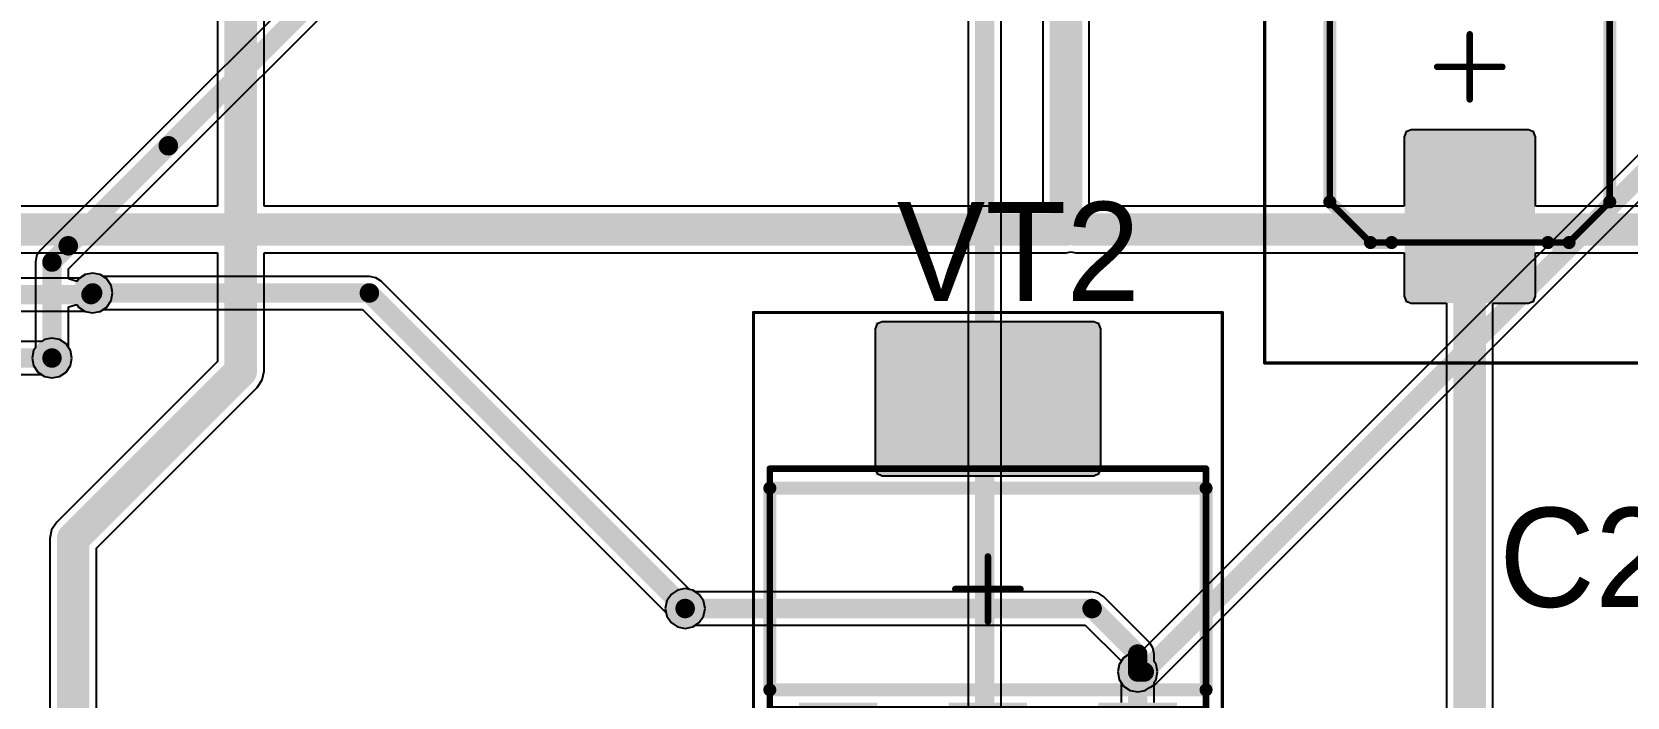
# Model space of a CAD drawing. Header units: millimetres. Extents: x 33 to 142, y 42 to 97.
# Drawn here: x 46.12 to 70.62, y 66.81 to 77.04 of the extents above; entities that cross this region are included whole.
import ezdxf

# ---------------------------------------------------------------- set-up
doc = ezdxf.new("R2010")
doc.units = ezdxf.units.MM
for name, color, linetype in [('BottomLayer', 5, 'Continuous'), ('BottomSolder', 6, 'Continuous'), ('Mechanical13', 56, 'Continuous'), ('Mechanical15', 56, 'Continuous'), ('MultiLayer', 9, 'Continuous'), ('TopLayer', 1, 'Continuous'), ('TopOverlay', 2, 'Continuous'), ('TopPaste', 8, 'Continuous'), ('TopSolder', 216, 'Continuous'), ('ViaHoleLayer', 16, 'Continuous')]:
    doc.layers.add(name, color=color, linetype=linetype)

# ---------------------------------------------------------------- blocks, each defined once
blk = doc.blocks.new('ECAP_SMD__1______50_____________________________________________SMD_22')
at = {"layer": 'Mechanical13', "const_width": 0.1}
for points in [[(-2.075, 2.15), (-2.7, 1.525)], [(-2.075, 2.15), (2.7, 2.15)], [(2.7, 2.15), (2.7, -2.15)], [(-2.7, 1.525), (-2.7, -1.525)], [(-2.7, -1.525), (-2.075, -2.15)], [(-2.075, -2.15), (2.7, -2.15)]]:
    blk.add_lwpolyline(points, dxfattribs=at)
at = {"layer": 'Mechanical13', "const_width": 0.05}
for points in [[(-2.1, 2.15, 1), (-2.05, 2.15, 1)], [(-2.1, 2.15, 1), (-2.05, 2.15, 1)], [(2.675, 2.15, 1), (2.725, 2.15, 1)], [(2.675, 2.15, 1), (2.725, 2.15, 1)], [(-2.725, 1.525, 1), (-2.675, 1.525, 1)], [(-2.725, 1.525, 1), (-2.675, 1.525, 1)], [(-2.725, -1.525, 1), (-2.675, -1.525, 1)], [(-2.725, -1.525, 1), (-2.675, -1.525, 1)], [(-2.1, -2.15, 1), (-2.05, -2.15, 1)], [(-2.1, -2.15, 1), (-2.05, -2.15, 1)], [(2.675, -2.15, 1), (2.725, -2.15, 1)], [(2.675, -2.15, 1), (2.725, -2.15, 1)]]:
    blk.add_lwpolyline(points, format="xyb", close=True, dxfattribs=at)
at = {"layer": 'Mechanical15'}
for points, const_width in [([(-4.55, 3.15), (4.55, 3.15)], 0.05), ([(-4.55, 3.15), (-4.55, -3.15)], 0.05), ([(4.55, 3.15), (4.55, -3.15)], 0.05), ([(0, 0.5), (0, -0.5)], 0.1), ([(-0.5, 0), (0.5, 0)], 0.1), ([(-4.55, -3.15), (4.55, -3.15)], 0.05)]:
    blk.add_lwpolyline(points, dxfattribs=dict(at, const_width=const_width))
for points, const_width in [([(-4.563, 3.15, 1), (-4.538, 3.15, 1)], 0.025), ([(-4.563, 3.15, 1), (-4.538, 3.15, 1)], 0.025), ([(4.537, 3.15, 1), (4.562, 3.15, 1)], 0.025), ([(4.537, 3.15, 1), (4.562, 3.15, 1)], 0.025), ([(-0.025, 0.5, 1), (0.025, 0.5, 1)], 0.05), ([(-0.525, 0, 1), (-0.475, 0, 1)], 0.05), ([(0.475, 0, 1), (0.525, 0, 1)], 0.05), ([(-0.025, -0.5, 1), (0.025, -0.5, 1)], 0.05), ([(-4.563, -3.15, 1), (-4.538, -3.15, 1)], 0.025), ([(-4.563, -3.15, 1), (-4.538, -3.15, 1)], 0.025), ([(4.537, -3.15, 1), (4.562, -3.15, 1)], 0.025), ([(4.537, -3.15, 1), (4.562, -3.15, 1)], 0.025)]:
    blk.add_lwpolyline(points, format="xyb", close=True, dxfattribs=dict(at, const_width=const_width))
at = {"layer": 'TopLayer'}
for points in [[(-1.075, -0.9), (-1.075, 0.9), (-3.525, -0.9), (-3.525, 0.9)], [(3.525, -0.9), (3.525, 0.9), (1.075, -0.9), (1.075, 0.9)]]:
    blk.add_solid(points, dxfattribs=at)
at = {"layer": 'TopOverlay', "const_width": 0.2}
for points in [[(-2.075, 2.15), (-2.7, 1.525)], [(-2.075, 2.15), (2.7, 2.15)], [(2.7, 2.15), (2.7, 1.2)], [(-2.7, 1.525), (-2.7, 1.2)], [(-2.7, -1.2), (-2.7, -1.525)], [(2.7, -1.2), (2.7, -2.15)], [(-2.7, -1.525), (-2.075, -2.15)], [(-2.075, -2.15), (2.7, -2.15)]]:
    blk.add_lwpolyline(points, dxfattribs=at)
at = {"layer": 'TopOverlay', "const_width": 0.1}
for points in [[(-2.125, 2.15, 1), (-2.025, 2.15, 1)], [(-2.125, 2.15, 1), (-2.025, 2.15, 1)], [(2.65, 2.15, 1), (2.75, 2.15, 1)], [(2.65, 2.15, 1), (2.75, 2.15, 1)], [(-2.75, 1.525, 1), (-2.65, 1.525, 1)], [(-2.75, 1.525, 1), (-2.65, 1.525, 1)], [(-2.75, 1.2, 1), (-2.65, 1.2, 1)], [(2.65, 1.2, 1), (2.75, 1.2, 1)], [(-2.75, -1.2, 1), (-2.65, -1.2, 1)], [(2.65, -1.2, 1), (2.75, -1.2, 1)], [(-2.75, -1.525, 1), (-2.65, -1.525, 1)], [(-2.75, -1.525, 1), (-2.65, -1.525, 1)], [(-2.125, -2.15, 1), (-2.025, -2.15, 1)], [(-2.125, -2.15, 1), (-2.025, -2.15, 1)], [(2.65, -2.15, 1), (2.75, -2.15, 1)], [(2.65, -2.15, 1), (2.75, -2.15, 1)]]:
    blk.add_lwpolyline(points, format="xyb", close=True, dxfattribs=at)
at = {"layer": 'TopPaste'}
for points in [[(-1.075, -0.9), (-1.075, 0.9), (-3.525, -0.9), (-3.525, 0.9)], [(3.525, -0.9), (3.525, 0.9), (1.075, -0.9), (1.075, 0.9)]]:
    blk.add_solid(points, dxfattribs=at)
at = {"layer": 'TopSolder'}
for points in [[(-0.973, -1.002), (-0.973, 1.002), (-3.627, -1.002), (-3.627, 1.002)], [(3.627, -1.002), (3.627, 1.002), (0.973, -1.002), (0.973, 1.002)]]:
    blk.add_solid(points, dxfattribs=at)
blk = doc.blocks.new('_______________________76')
at = {"layer": 'Mechanical13', "const_width": 0.1}
for points in [[(-1.85, 3.35), (1.85, 3.35)], [(-1.85, 3.35), (-1.85, -3.35)], [(1.85, 3.35), (1.85, -3.35)], [(-1.85, -3.35), (1.85, -3.35)]]:
    blk.add_lwpolyline(points, dxfattribs=at)
at = {"layer": 'Mechanical13', "const_width": 0.05}
for points in [[(-1.875, 3.35, 1), (-1.825, 3.35, 1)], [(-1.875, 3.35, 1), (-1.825, 3.35, 1)], [(1.825, 3.35, 1), (1.875, 3.35, 1)], [(1.825, 3.35, 1), (1.875, 3.35, 1)], [(-1.875, -3.35, 1), (-1.825, -3.35, 1)], [(-1.875, -3.35, 1), (-1.825, -3.35, 1)], [(1.825, -3.35, 1), (1.875, -3.35, 1)], [(1.825, -3.35, 1), (1.875, -3.35, 1)]]:
    blk.add_lwpolyline(points, format="xyb", close=True, dxfattribs=at)
at = {"layer": 'Mechanical15'}
for points, const_width in [([(-4.25, 3.6), (4.25, 3.6)], 0.05), ([(-4.25, 3.6), (-4.25, -3.6)], 0.05), ([(4.25, 3.6), (4.25, -3.6)], 0.05), ([(0, 0.5), (0, -0.5)], 0.1), ([(-0.5, 0), (0.5, 0)], 0.1), ([(-4.25, -3.6), (4.25, -3.6)], 0.05)]:
    blk.add_lwpolyline(points, dxfattribs=dict(at, const_width=const_width))
for points, const_width in [([(-4.263, 3.6, 1), (-4.238, 3.6, 1)], 0.025), ([(-4.263, 3.6, 1), (-4.238, 3.6, 1)], 0.025), ([(4.237, 3.6, 1), (4.262, 3.6, 1)], 0.025), ([(4.237, 3.6, 1), (4.262, 3.6, 1)], 0.025), ([(-0.025, 0.5, 1), (0.025, 0.5, 1)], 0.05), ([(-0.525, 0, 1), (-0.475, 0, 1)], 0.05), ([(0.475, 0, 1), (0.525, 0, 1)], 0.05), ([(-0.025, -0.5, 1), (0.025, -0.5, 1)], 0.05), ([(-4.263, -3.6, 1), (-4.238, -3.6, 1)], 0.025), ([(-4.263, -3.6, 1), (-4.238, -3.6, 1)], 0.025), ([(4.237, -3.6, 1), (4.262, -3.6, 1)], 0.025), ([(4.237, -3.6, 1), (4.262, -3.6, 1)], 0.025)]:
    blk.add_lwpolyline(points, format="xyb", close=True, dxfattribs=dict(at, const_width=const_width))
at = {"layer": 'TopLayer'}
for points in [[(-1.85, 1.8), (-1.85, 2.8), (-4, 1.8), (-4, 2.8)], [(4, -1.625), (4, 1.625), (1.85, -1.625), (1.85, 1.625)], [(-1.85, -0.5), (-1.85, 0.5), (-4, -0.5), (-4, 0.5)], [(-1.85, -2.8), (-1.85, -1.8), (-4, -2.8), (-4, -1.8)]]:
    blk.add_solid(points, dxfattribs=at)
at = {"layer": 'TopOverlay'}
for points, const_width in [([(-2.8, 3.35, 1), (-3.05, 3.35, 1)], 0.25), ([(-3.113, 3.35, 1), (-2.988, 3.35, 1)], 0.125), ([(-2.862, 3.35, 1), (-2.738, 3.35, 1)], 0.125), ([(-1.6, 3.35, 1), (-1.5, 3.35, 1)], 0.1), ([(-1.6, 3.35, 1), (-1.5, 3.35, 1)], 0.1), ([(1.5, 3.35, 1), (1.6, 3.35, 1)], 0.1), ([(1.5, 3.35, 1), (1.6, 3.35, 1)], 0.1), ([(-1.6, -3.35, 1), (-1.5, -3.35, 1)], 0.1), ([(-1.6, -3.35, 1), (-1.5, -3.35, 1)], 0.1), ([(1.5, -3.35, 1), (1.6, -3.35, 1)], 0.1), ([(1.5, -3.35, 1), (1.6, -3.35, 1)], 0.1)]:
    blk.add_lwpolyline(points, format="xyb", close=True, dxfattribs=dict(at, const_width=const_width))
at = {"layer": 'TopOverlay', "const_width": 0.2}
for points in [[(-1.55, 3.35), (1.55, 3.35)], [(-1.55, 3.35), (-1.55, -3.35)], [(1.55, 3.35), (1.55, -3.35)], [(-1.55, -3.35), (1.55, -3.35)]]:
    blk.add_lwpolyline(points, dxfattribs=at)
at = {"layer": 'TopPaste'}
for points in [[(-1.85, 1.8), (-1.85, 2.8), (-4, 1.8), (-4, 2.8)], [(4, -1.625), (4, 1.625), (1.85, -1.625), (1.85, 1.625)], [(-1.85, -0.5), (-1.85, 0.5), (-4, -0.5), (-4, 0.5)], [(-1.85, -2.8), (-1.85, -1.8), (-4, -2.8), (-4, -1.8)]]:
    blk.add_solid(points, dxfattribs=at)
at = {"layer": 'TopSolder'}
for points in [[(-1.748, 1.698), (-1.748, 2.902), (-4.102, 1.698), (-4.102, 2.902)], [(4.102, -1.727), (4.102, 1.727), (1.748, -1.727), (1.748, 1.727)], [(-1.748, -0.602), (-1.748, 0.602), (-4.102, -0.602), (-4.102, 0.602)], [(-1.748, -2.902), (-1.748, -1.698), (-4.102, -2.902), (-4.102, -1.698)]]:
    blk.add_solid(points, dxfattribs=at)

msp = doc.modelspace()

# ---------------------------------------------------------------- linework, layer by layer
at = {"layer": 'BottomLayer'}
for p, q in [((56.845, 84.28), (48.032, 75.468)), ((48.393, 75.107), (57.131, 83.845)), ((60.495, 80.441), (60.495, 66.5)), ((61.005, 66.606), (61.005, 80.441)), ((72.12, 76.481), (63.138, 67.498)), ((63.38, 67.02), (72.555, 76.195)), ((48.032, 75.468), (46.495, 73.93)), ((46.855, 73.57), (48.393, 75.107)), ((46.495, 73.93), (46.245, 73.68)), ((46.19, 73.598), (46.17, 73.5)), ((46.17, 73.5), (46.17, 72.184)), ((46.245, 73.68), (46.19, 73.598)), ((46.68, 73.394), (46.855, 73.57)), ((46.68, 73.24), (46.68, 73.394)), ((46.933, 73.308), (46.834, 73.241)), ((47.05, 73.331), (46.933, 73.308)), ((47.167, 73.308), (47.05, 73.331)), ((47.209, 73.28), (47.167, 73.308)), ((51.3, 73.28), (47.209, 73.28)), ((51.398, 73.26), (51.3, 73.28)), ((51.48, 73.205), (51.398, 73.26)), ((46.807, 73.201), (46.68, 73.24)), ((46.834, 73.241), (46.807, 73.201)), ((56.218, 68.467), (51.48, 73.205)), ((46.68, 72.81), (46.807, 72.849)), ((46.68, 72.184), (46.68, 72.81)), ((46.807, 72.849), (46.834, 72.809)), ((46.834, 72.809), (46.933, 72.742)), ((47.167, 72.742), (47.209, 72.77)), ((47.209, 72.77), (51.194, 72.77)), ((51.194, 72.77), (55.858, 68.107)), ((46.933, 72.742), (47.05, 72.719)), ((47.05, 72.719), (47.167, 72.742)), ((46.142, 72.142), (46.119, 72.025)), ((46.17, 72.184), (46.142, 72.142)), ((46.708, 72.142), (46.68, 72.184)), ((46.731, 72.025), (46.708, 72.142)), ((46.119, 72.025), (46.142, 71.908)), ((46.142, 71.908), (46.209, 71.809)), ((46.209, 71.809), (46.308, 71.742)), ((46.542, 71.742), (46.641, 71.809)), ((46.641, 71.809), (46.708, 71.908)), ((46.708, 71.908), (46.731, 72.025)), ((46.308, 71.742), (46.425, 71.719)), ((46.425, 71.719), (46.542, 71.742)), ((56.267, 68.458), (56.218, 68.467)), ((56.366, 68.391), (56.267, 68.458)), ((56.433, 68.292), (56.366, 68.391)), ((56.456, 68.175), (56.433, 68.292)), ((56.433, 68.058), (56.456, 68.175)), ((55.858, 68.107), (55.867, 68.058)), ((55.867, 68.058), (55.934, 67.959)), ((55.934, 67.959), (56.033, 67.892)), ((56.033, 67.892), (56.15, 67.869)), ((56.15, 67.869), (56.267, 67.892)), ((56.267, 67.892), (56.366, 67.959)), ((56.366, 67.959), (56.433, 68.058)), ((62.884, 67.416), (62.817, 67.317)), ((62.983, 67.483), (62.884, 67.416)), ((63.1, 67.506), (62.983, 67.483)), ((63.138, 67.498), (63.1, 67.506)), ((62.817, 67.317), (62.794, 67.2)), ((62.794, 67.2), (62.817, 67.083)), ((62.817, 67.083), (62.884, 66.984)), ((62.884, 66.984), (62.983, 66.917)), ((62.983, 66.917), (63.1, 66.894)), ((63.1, 66.894), (63.217, 66.917)), ((63.217, 66.917), (63.283, 66.962)), ((63.283, 66.962), (63.297, 66.965)), ((63.297, 66.965), (63.38, 67.02))]:
    msp.add_line(p, q, dxfattribs=at)
at = {"layer": 'BottomLayer', "const_width": 0.3}
for points in [[(48.212, 75.287), (57.025, 84.1)], [(60.75, 66.5), (60.75, 80.6)], [(63.2, 67.2), (72.375, 76.375)], [(46.675, 73.75), (48.212, 75.287)], [(46.425, 73.5), (46.675, 73.75)], [(46.425, 72.025), (46.425, 73.5)], [(47.05, 73.025), (51.3, 73.025)], [(51.3, 73.025), (56.15, 68.175)], [(63.1, 67.2), (63.2, 67.2)]]:
    msp.add_lwpolyline(points, dxfattribs=at)
at = {"layer": 'BottomLayer'}
for points, const_width in [([(48.138, 75.287, 1), (48.287, 75.287, 1)], 0.15), ([(48.138, 75.287, 1), (48.287, 75.287, 1)], 0.15), ([(46.6, 73.75, 1), (46.75, 73.75, 1)], 0.15), ([(46.6, 73.75, 1), (46.75, 73.75, 1)], 0.15), ([(46.35, 73.5, 1), (46.5, 73.5, 1)], 0.15), ([(46.35, 73.5, 1), (46.5, 73.5, 1)], 0.15), ([(46.95, 73.025, 1), (47.15, 73.025, 1)], 0.2), ([(46.975, 73.025, 1), (47.125, 73.025, 1)], 0.15), ([(51.225, 73.025, 1), (51.375, 73.025, 1)], 0.15), ([(51.225, 73.025, 1), (51.375, 73.025, 1)], 0.15), ([(46.325, 72.025, 1), (46.525, 72.025, 1)], 0.2), ([(46.35, 72.025, 1), (46.5, 72.025, 1)], 0.15), ([(56.05, 68.175, 1), (56.25, 68.175, 1)], 0.2), ([(56.075, 68.175, 1), (56.225, 68.175, 1)], 0.15), ([(63, 67.2, 1), (63.2, 67.2, 1)], 0.2), ([(63.025, 67.2, 1), (63.175, 67.2, 1)], 0.15), ([(63.125, 67.2, 1), (63.275, 67.2, 1)], 0.15), ([(63.125, 67.2, 1), (63.275, 67.2, 1)], 0.15)]:
    msp.add_lwpolyline(points, format="xyb", close=True, dxfattribs=dict(at, const_width=const_width))
at = {"layer": 'BottomSolder', "const_width": 0.302}
for points in [[(46.899, 73.025, 1), (47.201, 73.025, 1)], [(46.274, 72.025, 1), (46.576, 72.025, 1)], [(55.999, 68.175, 1), (56.301, 68.175, 1)], [(62.949, 67.2, 1), (63.251, 67.2, 1)]]:
    msp.add_lwpolyline(points, format="xyb", close=True, dxfattribs=at)
at = {"layer": 'MultiLayer', "const_width": 0.2}
for points in [[(46.95, 73.025, 1), (47.15, 73.025, 1)], [(46.325, 72.025, 1), (46.525, 72.025, 1)], [(56.05, 68.175, 1), (56.25, 68.175, 1)], [(63, 67.2, 1), (63.2, 67.2, 1)]]:
    msp.add_lwpolyline(points, format="xyb", close=True, dxfattribs=at)
at = {"layer": 'TopLayer'}
for p, q in [((48.968, 79.3), (48.968, 74.357)), ((61.643, 79.217), (61.643, 74.357)), ((62.357, 74.357), (62.357, 79.217)), ((49.682, 74.357), (49.682, 79.068)), ((67.223, 75.502), (67.192, 75.425)), ((67.3, 75.533), (67.223, 75.502)), ((69.1, 75.533), (67.3, 75.533)), ((69.177, 75.502), (69.1, 75.533)), ((69.208, 75.425), (69.177, 75.502)), ((67.192, 75.425), (67.192, 74.357)), ((69.208, 74.357), (69.208, 75.425)), ((48.968, 74.357), (45.686, 74.357)), ((61.643, 74.357), (49.682, 74.357)), ((67.192, 74.357), (62.357, 74.357)), ((72.068, 74.357), (69.208, 74.357)), ((45.686, 73.643), (48.968, 73.643)), ((48.968, 73.643), (48.968, 71.973)), ((49.682, 71.825), (49.682, 73.643)), ((49.682, 73.643), (62, 73.643)), ((62, 73.643), (62.075, 73.658)), ((62.075, 73.658), (62.15, 73.643)), ((62.15, 73.643), (67.192, 73.643)), ((67.192, 73.643), (67.192, 72.975)), ((69.208, 72.975), (69.208, 73.643)), ((69.208, 73.643), (72.068, 73.643)), ((46.854, 73.255), (45.9, 73.255)), ((46.933, 73.308), (46.854, 73.255)), ((47.05, 73.331), (46.933, 73.308)), ((47.167, 73.308), (47.05, 73.331)), ((47.266, 73.241), (47.167, 73.308)), ((47.333, 73.142), (47.266, 73.241)), ((47.356, 73.025), (47.333, 73.142)), ((47.333, 72.908), (47.356, 73.025)), ((47.167, 72.742), (47.266, 72.809)), ((47.266, 72.809), (47.333, 72.908)), ((67.192, 72.975), (67.223, 72.898)), ((67.223, 72.898), (67.3, 72.867)), ((67.3, 72.867), (67.843, 72.867)), ((67.843, 72.867), (67.843, 60.848)), ((68.557, 60.7), (68.557, 72.867)), ((68.557, 72.867), (69.1, 72.867)), ((69.1, 72.867), (69.177, 72.898)), ((69.177, 72.898), (69.208, 72.975)), ((45.9, 72.745), (46.929, 72.745)), ((46.929, 72.745), (46.933, 72.742)), ((46.933, 72.742), (47.05, 72.719)), ((47.05, 72.719), (47.167, 72.742)), ((59.098, 72.552), (59.067, 72.475)), ((59.175, 72.583), (59.098, 72.552)), ((62.425, 72.583), (59.175, 72.583)), ((62.502, 72.552), (62.425, 72.583)), ((62.533, 72.475), (62.502, 72.552)), ((46.266, 72.28), (45.895, 72.28)), ((46.308, 72.308), (46.266, 72.28)), ((46.425, 72.331), (46.308, 72.308)), ((46.542, 72.308), (46.425, 72.331)), ((46.641, 72.241), (46.542, 72.308)), ((59.067, 72.475), (59.067, 70.325)), ((62.533, 70.325), (62.533, 72.475)), ((46.708, 72.142), (46.641, 72.241)), ((46.731, 72.025), (46.708, 72.142)), ((48.968, 71.973), (46.498, 69.502)), ((46.542, 71.742), (46.641, 71.809)), ((46.641, 71.809), (46.708, 71.908)), ((46.708, 71.908), (46.731, 72.025)), ((49.655, 71.688), (49.682, 71.825)), ((45.903, 71.77), (46.266, 71.77)), ((46.266, 71.77), (46.308, 71.742)), ((46.308, 71.742), (46.425, 71.719)), ((46.425, 71.719), (46.542, 71.742)), ((47.107, 69.102), (49.577, 71.573)), ((49.577, 71.573), (49.655, 71.688)), ((59.067, 70.325), (59.098, 70.248)), ((62.502, 70.248), (62.533, 70.325)), ((59.098, 70.248), (59.175, 70.217)), ((59.175, 70.217), (62.425, 70.217)), ((62.425, 70.217), (62.502, 70.248)), ((46.42, 69.387), (46.393, 69.25)), ((46.498, 69.502), (46.42, 69.387)), ((46.393, 69.25), (46.393, 60.658)), ((47.107, 60.658), (47.107, 69.102)), ((55.934, 68.391), (55.867, 68.292)), ((56.033, 68.458), (55.934, 68.391)), ((56.15, 68.481), (56.033, 68.458)), ((56.267, 68.458), (56.15, 68.481)), ((56.309, 68.43), (56.267, 68.458)), ((62.4, 68.43), (56.309, 68.43)), ((62.498, 68.41), (62.4, 68.43)), ((62.58, 68.355), (62.498, 68.41)), ((63.28, 67.655), (62.58, 68.355)), ((55.867, 68.292), (55.844, 68.175)), ((55.844, 68.175), (55.867, 68.058)), ((55.867, 68.058), (55.934, 67.959)), ((55.934, 67.959), (56.033, 67.892)), ((56.033, 67.892), (56.15, 67.869)), ((56.15, 67.869), (56.267, 67.892)), ((56.267, 67.892), (56.309, 67.92)), ((56.309, 67.92), (62.294, 67.92)), ((62.294, 67.92), (62.845, 67.369)), ((63.335, 67.573), (63.28, 67.655)), ((63.355, 67.475), (63.335, 67.573)), ((63.355, 67.359), (63.355, 67.475)), ((62.817, 67.317), (62.794, 67.2)), ((62.794, 67.2), (62.817, 67.083)), ((62.845, 67.359), (62.817, 67.317)), ((62.845, 67.369), (62.845, 67.359)), ((63.383, 67.317), (63.355, 67.359)), ((63.406, 67.2), (63.383, 67.317)), ((63.383, 67.083), (63.406, 67.2)), ((62.817, 67.083), (62.845, 67.041)), ((62.845, 67.041), (62.845, 66.733)), ((63.355, 67.041), (63.383, 67.083)), ((63.355, 66.733), (63.355, 67.041))]:
    msp.add_line(p, q, dxfattribs=at)
for points, const_width in [([(62, 74), (62, 81.925)], 0.5), ([(49.325, 74), (49.325, 79.3)], 0.5), ([(45.025, 74), (49.325, 74)], 0.5), ([(49.325, 74), (62, 74)], 0.5), ([(49.325, 71.825), (49.325, 74)], 0.5), ([(62.15, 74), (72.424, 74)], 0.5), ([(68.2, 73.4), (68.725, 73.925)], 0.5), ([(68.2, 60.7), (68.2, 73.4)], 0.5), ([(45.025, 73), (47.025, 73)], 0.3), ([(47.025, 73), (47.05, 73.025)], 0.3), ([(45.05, 72.025), (46.425, 72.025)], 0.3), ([(46.75, 69.25), (49.325, 71.825)], 0.5), ([(46.75, 60.375), (46.75, 69.25)], 0.5), ([(56.15, 68.175), (62.4, 68.175)], 0.3), ([(62.4, 68.175), (63.1, 67.475)], 0.3), ([(63.1, 67.2), (63.1, 67.475)], 0.3), ([(63.1, 65.55), (63.1, 67.2)], 0.3)]:
    msp.add_lwpolyline(points, dxfattribs=dict(at, const_width=const_width))
for points, const_width in [([(49.2, 74, 1), (49.45, 74, 1)], 0.25), ([(49.2, 74, 1), (49.45, 74, 1)], 0.25), ([(49.2, 74, 1), (49.45, 74, 1)], 0.25), ([(49.2, 74, 1), (49.45, 74, 1)], 0.25), ([(61.875, 74, 1), (62.125, 74, 1)], 0.25), ([(61.875, 74, 1), (62.125, 74, 1)], 0.25), ([(62.025, 74, 1), (62.275, 74, 1)], 0.25), ([(68.6, 73.925, 1), (68.85, 73.925, 1)], 0.25), ([(68.075, 73.4, 1), (68.325, 73.4, 1)], 0.25), ([(68.075, 73.4, 1), (68.325, 73.4, 1)], 0.25), ([(46.95, 73.025, 1), (47.15, 73.025, 1)], 0.2), ([(46.95, 73, 1), (47.1, 73, 1)], 0.15), ([(46.95, 73, 1), (47.1, 73, 1)], 0.15), ([(46.975, 73.025, 1), (47.125, 73.025, 1)], 0.15), ([(46.325, 72.025, 1), (46.525, 72.025, 1)], 0.2), ([(46.35, 72.025, 1), (46.5, 72.025, 1)], 0.15), ([(49.2, 71.825, 1), (49.45, 71.825, 1)], 0.25), ([(49.2, 71.825, 1), (49.45, 71.825, 1)], 0.25), ([(46.625, 69.25, 1), (46.875, 69.25, 1)], 0.25), ([(46.625, 69.25, 1), (46.875, 69.25, 1)], 0.25), ([(56.05, 68.175, 1), (56.25, 68.175, 1)], 0.2), ([(56.075, 68.175, 1), (56.225, 68.175, 1)], 0.15), ([(62.325, 68.175, 1), (62.475, 68.175, 1)], 0.15), ([(62.325, 68.175, 1), (62.475, 68.175, 1)], 0.15), ([(63.025, 67.475, 1), (63.175, 67.475, 1)], 0.15), ([(63.025, 67.475, 1), (63.175, 67.475, 1)], 0.15), ([(63, 67.2, 1), (63.2, 67.2, 1)], 0.2), ([(63.025, 67.2, 1), (63.175, 67.2, 1)], 0.15), ([(63.025, 67.2, 1), (63.175, 67.2, 1)], 0.15)]:
    msp.add_lwpolyline(points, format="xyb", close=True, dxfattribs=dict(at, const_width=const_width))
at = {"layer": 'TopSolder', "const_width": 0.302}
for points in [[(46.899, 73.025, 1), (47.201, 73.025, 1)], [(46.274, 72.025, 1), (46.576, 72.025, 1)], [(55.999, 68.175, 1), (56.301, 68.175, 1)], [(62.949, 67.2, 1), (63.251, 67.2, 1)]]:
    msp.add_lwpolyline(points, format="xyb", close=True, dxfattribs=at)
at = {"layer": 'ViaHoleLayer', "const_width": 0.1}
for points in [[(47, 73.025, 1), (47.1, 73.025, 1)], [(46.375, 72.025, 1), (46.475, 72.025, 1)], [(56.1, 68.175, 1), (56.2, 68.175, 1)], [(63.05, 67.2, 1), (63.15, 67.2, 1)]]:
    msp.add_lwpolyline(points, format="xyb", close=True, dxfattribs=at)

# ---------------------------------------------------------------- block references
at = {"rotation": 90}
for name, p in [('ECAP_SMD__1______50_____________________________________________SMD_22', (68.2, 76.5)), ('_______________________76', (60.8, 68.475))]:
    msp.add_blockref(name, p, dxfattribs=at)

# ---------------------------------------------------------------- texts
at = {"layer": 'TopOverlay'}
for s, p in [('VT2', (59.4, 72.9)), ('C29', (68.65, 68.2))]:
    msp.add_text(s, height=1.524, dxfattribs=at).set_placement(p)

doc.saveas('drawing.dxf')
